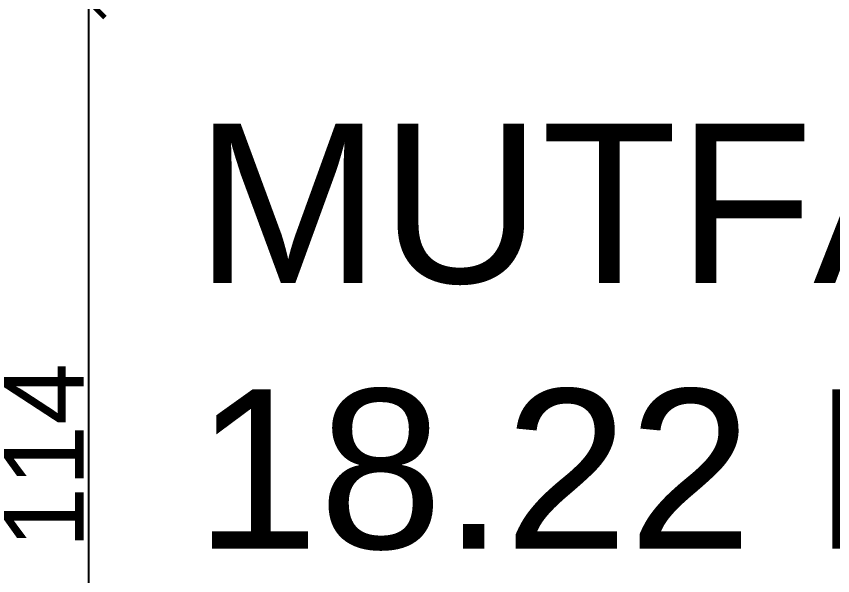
# Model space of a CAD drawing. Header units: millimetres. Extents: x 44201 to 173522, y 14677 to 20075.
# Drawn here: x 172520.6 to 172623.1, y 15013.5 to 15083.7 of the extents above; entities that cross this region are included whole.
import ezdxf

# ---------------------------------------------------------------- set-up
doc = ezdxf.new("R2010")
doc.units = ezdxf.units.MM
doc.layers.add('MUTFAK EKİPMAN', color=150, linetype='Continuous')
doc.layers.add('ölçüler', color=143, linetype='Continuous', lineweight=5)
doc.styles.get("Standard").update_dxf_attribs({"font": 'Arial.ttf'})
doc.dimstyles.new('ISO-25', dxfattribs={"dimtxt": 10, "dimasz": 4, "dimexe": 1.25, "dimexo": 0.625, "dimtad": 1, "dimtxsty": 'Standard', "dimblk": 'ARCHTICK', "dimcen": 2.5, "dimse1": 1, "dimse2": 1, "dimadec": 0, "dimazin": 0, "dimtfac": 1, "dimtmove": 0, "dimatfit": 3, "dimldrblk": 'ARCHTICK', "dimfxl": 1, "dimarcsym": 0})

# ---------------------------------------------------------------- blocks, each defined once
blk = doc.blocks.new('_ArchTick')
at = {"color": 0, "linetype": 'ByBlock', "const_width": 0.15}
blk.add_lwpolyline([(-0.5, -0.5), (0.5, 0.5)], dxfattribs=at)
blk = doc.blocks.new('*D498')
at = {"layer": 'Defpoints', "color": 0, "transparency": 16777216}
for p in [(172529.72, 15085.52), (172529.86, 15085.52), (172529.86, 14971.52)]:
    blk.add_point(p, dxfattribs=at)
at = {"layer": 'ölçüler', "color": 0, "lineweight": -2, "transparency": 16777216}
blk.add_line((172529.72, 14971.52), (172529.72, 15085.52), dxfattribs=at)
at = {"layer": 'ölçüler', "color": 0, "lineweight": -2, "transparency": 16777216, "xscale": 4, "yscale": 4, "zscale": 4}
for p, rotation in [((172529.72, 15085.52), 90), ((172529.72, 14971.52), 270)]:
    blk.add_blockref('_ArchTick', p, dxfattribs=dict(at, rotation=rotation))
at = {"layer": 'ölçüler', "color": 0, "transparency": 16777216, "insert": (172524.08, 15028.52), "char_height": 10, "attachment_point": 5, "rotation": 90}
blk.add_mtext('114', dxfattribs=at)

msp = doc.modelspace()

# ---------------------------------------------------------------- texts
at = {"layer": 'MUTFAK EKİPMAN', "insert": (172543.042, 15070.218), "char_height": 20, "attachment_point": 1}
msp.add_mtext_dynamic_manual_height_columns('{\\C7;MUTFAK:\\P18.22 M2}', width=302.39646, gutter_width=12.5, heights=[0], dxfattribs=at)

# ---------------------------------------------------------------- dimensions: what is measured, and where the dimension line sits
at = {"layer": 'ölçüler'}
dim = msp.add_aligned_dim(p1=(172529.862, 14971.522), p2=(172529.862, 15085.522), distance=0.141, dimstyle='ISO-25', dxfattribs=at)
dim.commit()
dim.dimension.update_dxf_attribs({"geometry": '*D498', "text_midpoint": (172524.076, 15028.522)})

doc.saveas('drawing.dxf')
